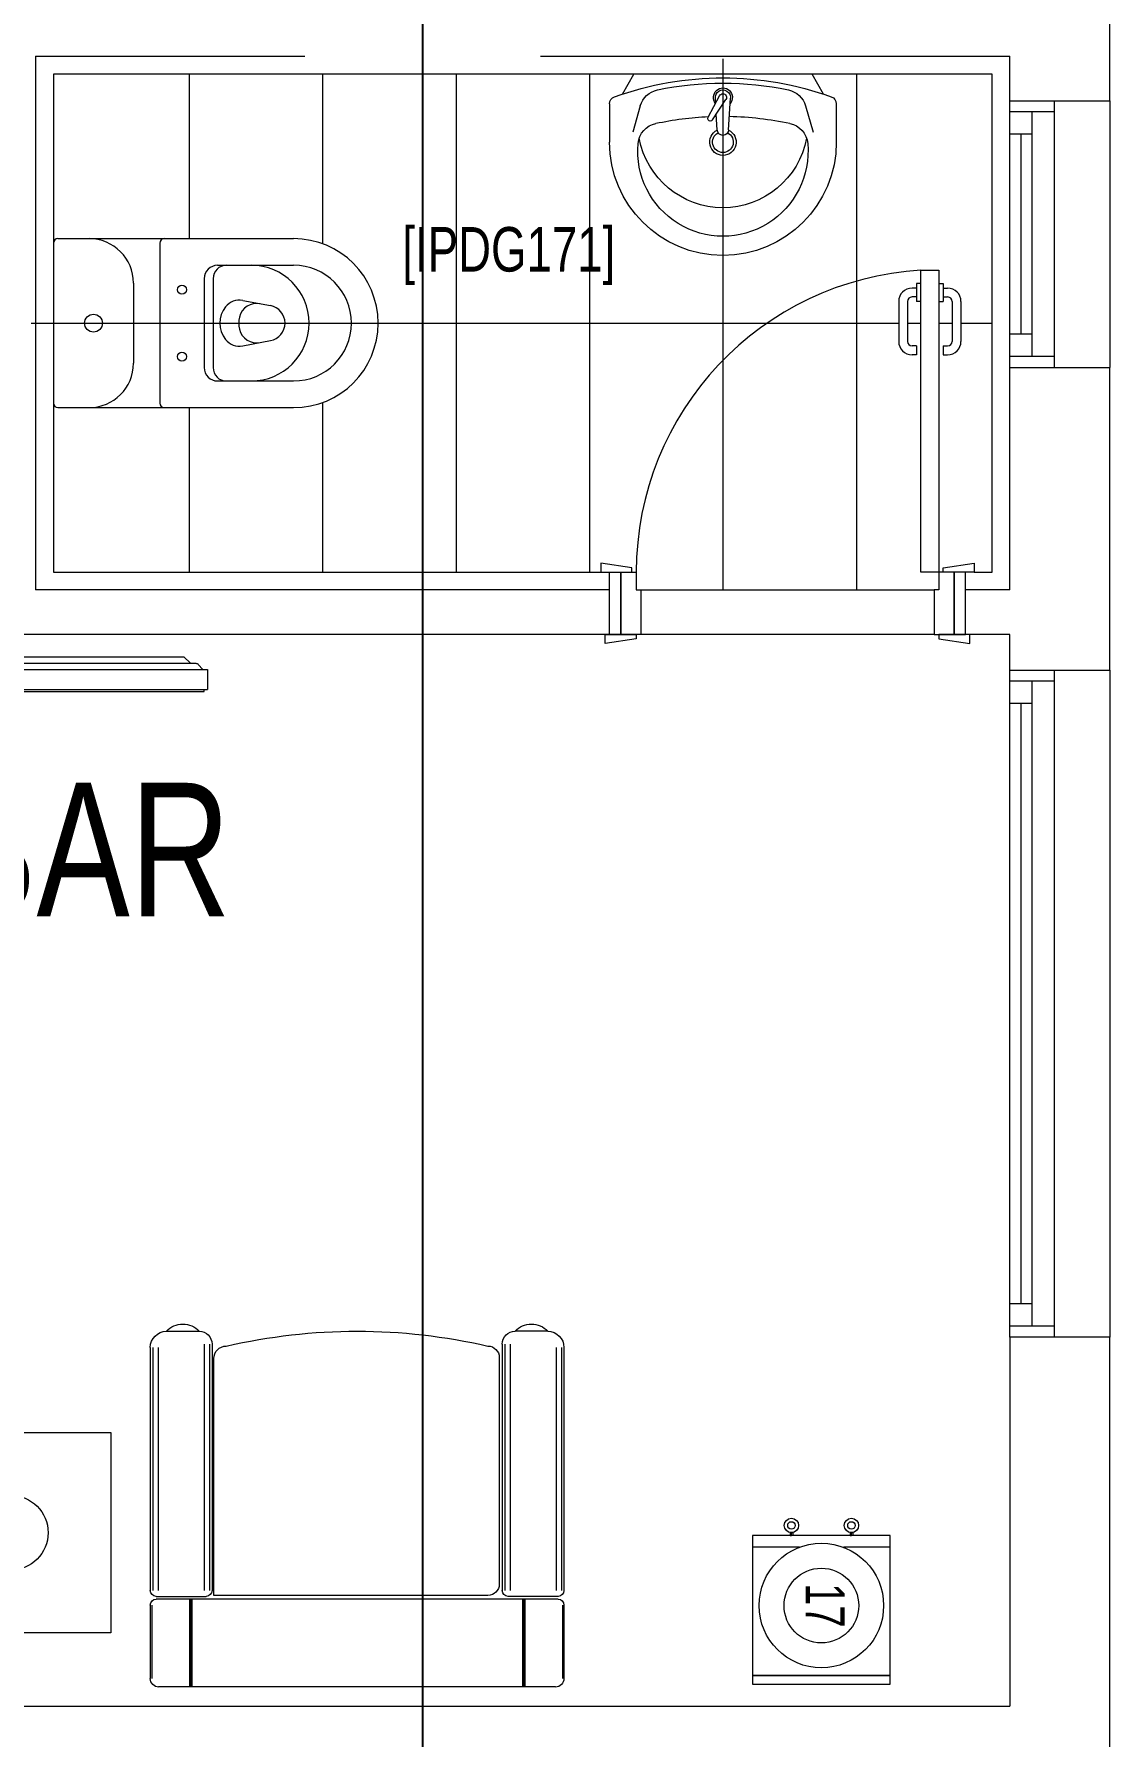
# Model space of a CAD drawing. Header units: metres. Extents: x -18745 to 220762, y -1579758 to -1356048.
# Drawn here: x 172839 to 175258, y -1430482 to -1426653 of the extents above; entities that cross this region are included whole.
import ezdxf
from ezdxf import colors
from ezdxf.entities.mleader import LeaderData, LeaderLine
from ezdxf.math import Vec2, Vec3

# ---------------------------------------------------------------- set-up
doc = ezdxf.new("R2010")
doc.units = ezdxf.units.M
doc.linetypes.add('DASHED2', pattern=[0.375, 0.25, -0.125])
doc.layers.get('0').update_dxf_attribs({"lineweight": 0})
for name, color, linetype, lineweight in [('A-100 - Copy$0$72_EGR_BASE_TEXT', 8, 'Continuous', 0), ('A-100 - Copy$0$Aluminum', 8, 'Continuous', 0), ('A-100 - Copy$0$car', 8, 'Continuous', 0), ('A-100 - Copy$0$Medical Equipment and Furniture', 8, 'Continuous', 0), ('A-100 - Copy$0$Medical Equipment and Furniture1', 8, 'Continuous', 5), ('A-100 - Copy$0$Proj', 8, 'Continuous', 0), ('A-100 - Copy$0$SANIT', 8, 'Continuous', 0), ('A-100 - Copy$0$Tiles', 8, 'Continuous', 0), ('A-100 - Copy$0$Walls', 8, 'Continuous', 0), ('A-100 - Copy$0$Wooden Joinery', 8, 'Continuous', 0), ('E-GRND', 94, 'DASHED2', 40)]:
    doc.layers.add(name, color=color, linetype=linetype, lineweight=lineweight)
doc.layers.add('A-100 - Copy$0$axes', color=8, linetype='Continuous')
doc.styles.add('A-100 - Copy$0$X3G_ENTITY_257CFD', font='swisscl.ttf', dxfattribs={"height": 200})
doc.styles.add('A-100 - Copy$0$X3G_ENTITY_2587EA', font='swisscl.ttf', dxfattribs={"height": 200})
doc.styles.add('ROMANS', font='romans.shx', dxfattribs={"width": 0.85})

# ---------------------------------------------------------------- blocks, each defined once
blk = doc.blocks.new('A-100 - Copy$0$DM15862C-P')
for p, q in [((-0.3835, 0), (-0.3983, -0.0149)), ((0.3835, 0), (-0.3835, 0)), ((0.3835, 0), (0.3983, -0.0149)), ((-0.4367, -0.0287), (-0.4367, -0.0734)), ((0.4365, -0.0287), (-0.4367, -0.0287)), ((-0.4157, -0.0175), (-0.4256, -0.0287)), ((0.41, -0.0149), (-0.4099, -0.0149)), ((0.4157, -0.0175), (0.4254, -0.0287)), ((0.4365, -0.0287), (0.4365, -0.0734)), ((0.4365, -0.0734), (-0.4367, -0.0734)), ((-0.4291, -0.078), (-0.4291, -0.0734)), ((0.429, -0.078), (0.429, -0.0734)), ((0.429, -0.078), (-0.4291, -0.078))]:
    blk.add_line(p, q)
for points in [[(-0.4099, -0.0149), (-0.4121, -0.0149), (-0.4141, -0.0158), (-0.4157, -0.0175)], [(0.4157, -0.0175), (0.4141, -0.0158), (0.4121, -0.0149), (0.41, -0.0149)]]:
    blk.add_open_spline(points, degree=3)
blk = doc.blocks.new('A-100 - Copy$0$WATER DISPENSER1')
at = {"layer": 'A-100 - Copy$0$Medical Equipment and Furniture1'}
for p, q in [((39.296, -0.3448), (39.1904, -0.3448)), ((39.5004, -0.3448), (39.3949, -0.3448))]:
    blk.add_line(p, q, dxfattribs=at)
blk.add_lwpolyline([(39.5004, -0.6333), (39.5004, -0.3183), (39.1904, -0.3183), (39.1904, -0.6333), (39.5004, -0.6333)], dxfattribs=at)
for points in [[(39.2749, -0.3183), (39.278, -0.3183), (39.278, -0.3118), (39.2749, -0.3118)], [(39.281, -0.3183), (39.278, -0.3183), (39.278, -0.3118), (39.281, -0.3118)], [(39.4098, -0.3183), (39.4129, -0.3183), (39.4129, -0.3118), (39.4098, -0.3118)], [(39.416, -0.3183), (39.4129, -0.3183), (39.4129, -0.3118), (39.416, -0.3118)], [(39.5004, -0.6333), (39.1904, -0.6333), (39.1904, -0.6529), (39.5004, -0.6529)]]:
    blk.add_lwpolyline(points, close=True, dxfattribs=at)
for centre, radius in [((39.278, -0.2956), 0.0161), ((39.278, -0.2956), 0.00834), ((39.4129, -0.2956), 0.0161), ((39.4129, -0.2956), 0.00834), ((39.3454, -0.4758), 0.14), ((39.3454, -0.4758), 0.084)]:
    blk.add_circle(centre, radius, dxfattribs=at)
blk = doc.blocks.new('A-100 - Copy$0$single seat')
at = {"layer": 'A-100 - Copy$0$Medical Equipment and Furniture1'}
for p, q in [((-972742.2, -381703.1), (-972742.2, -382595.5)), ((-972558.1, -381684), (-972723.2, -381684)), ((-972558.1, -381687.4), (-972723.2, -381687.4)), ((-972544.8, -381697.3), (-972544.8, -382601.1)), ((-972538.5, -381697.3), (-972538.5, -381809.5)), ((-971978.9, -381684), (-972525.2, -381684)), ((-971978.9, -381689.9), (-972525.2, -381689.9)), ((-971978.9, -381701.7), (-972525.2, -381701.7)), ((-971942.2, -381720.6), (-971942.2, -381794)), ((-972544.8, -381772.1), (-972742.2, -381772.1)), ((-972544.8, -381774.6), (-972742.2, -381774.6)), ((-972544.8, -381777.1), (-972742.2, -381777.1)), ((-971971, -381805.1), (-972525.2, -381805.1)), ((-971971, -381816.9), (-972525.2, -381816.9)), ((-972536.4, -381854.9), (-972536.4, -382471.4)), ((-971971, -381822.8), (-972525.2, -381822.8)), ((-972001, -381829.5), (-972511, -381829.5)), ((-972536.4, -382471.4), (-972003.7, -382471.4)), ((-972538.5, -382600.9), (-972538.5, -382488.7)), ((-971971, -382475.4), (-972525.2, -382475.4)), ((-971971, -382481.3), (-972525.2, -382481.3)), ((-971971, -382493.1), (-972525.2, -382493.1)), ((-971942.2, -382577.6), (-971942.2, -382504.2)), ((-972544.8, -382521), (-972742.2, -382521)), ((-972544.8, -382523.6), (-972742.2, -382523.6)), ((-972544.8, -382526.1), (-972742.2, -382526.1)), ((-972558.1, -382610.8), (-972723.2, -382610.8)), ((-972558.1, -382614.2), (-972723.2, -382614.2)), ((-971978.9, -382596.4), (-972525.2, -382596.4)), ((-971978.9, -382608.3), (-972525.2, -382608.3)), ((-971978.9, -382614.2), (-972525.2, -382614.2))]:
    blk.add_line(p, q, dxfattribs=at)
for centre, radius, start, end in [((-972723.2, -381703.1), 19.1, 90, 180), ((-972558.1, -381697.3), 13.3, 0, 90), ((-972525.2, -381697.3), 13.3, 90, 180), ((-971978.9, -381720.6), 36.6, 0, 90), ((-971976, -381757.3), 49.9, 312.6462, 47.3538), ((-972525.2, -381809.5), 13.3, 180, 270), ((-971971, -381794), 28.8, 270, 0), ((-972511, -381854.9), 25.3, 90, 180), ((-972001, -381854.9), 25.3, 0, 90), ((-973252.2, -382149.1), 1310, 347.0217, 12.9783), ((-972003.7, -382443.3), 28.1, 270, 0), ((-972525.2, -382488.7), 13.3, 90, 180), ((-971971, -382504.2), 28.8, 0, 90), ((-971976, -382540.9), 49.9, 312.6462, 47.3538), ((-971978.9, -382577.6), 36.6, 270, 0), ((-972723.2, -382595.1), 19.1, 180, 270), ((-972558.1, -382600.9), 13.3, 270, 0), ((-972525.2, -382600.9), 13.3, 180, 270)]:
    blk.add_arc(centre, radius, start, end, dxfattribs=at)
blk = doc.blocks.new('A-100 - Copy$0$WC manta')
at = {"layer": 'A-100 - Copy$0$SANIT'}
for p, q in [((-0.13, 0.18), (-0.13, -0.18)), ((-0.12, 0.19), (0.41, 0.19)), ((0.109, 0.18), (0.109, -0.18)), ((0.239, 0.13), (0.41, 0.13)), ((0.05, 0.09), (0.05, -0.09)), ((0.209, 0.1), (0.209, -0.1)), ((0.229, 0.1), (0.229, -0.1)), ((0.2955, 0.051), (0.3581, 0.0393)), ((-0.18, 0), (0.65, 0)), ((0.2955, -0.051), (0.3581, -0.0393)), ((0.239, -0.13), (0.41, -0.13)), ((-0.12, -0.19), (0.41, -0.19))]:
    blk.add_line(p, q, dxfattribs=at)
for centre, radius in [((0.159, 0.0752), 0.01), ((-0.04, 0), 0.02), ((0.159, -0.0753), 0.01)]:
    blk.add_circle(centre, radius, dxfattribs=at)
for centre, radius, start, end in [((-0.12, 0.18), 0.01, 90, 180), ((-0.05, 0.09), 0.1, 0, 90), ((0.119, 0.18), 0.01, 90, 180), ((0.41, 0), 0.19, 270, 90), ((0.239, 0.1), 0.03, 90, 180), ((0.259, 0.1), 0.03, 90, 180), ((0.3147, 0), 0.13, 270, 90), ((0.41, 0), 0.13, 270, 90), ((0.2882, 0.0117), 0.04, 79.4289, 141.525), ((0.3271, 0.0044), 0.04, 79.4289, 166.4176), ((0.3507, 0), 0.04, 280.5711, 79.4289), ((0.3029, 0), 0.0588, 141.525, 218.475), ((0.3454, 0), 0.0588, 166.4176, 193.5824), ((0.2882, -0.0117), 0.04, 218.475, 280.5711), ((0.3271, -0.0044), 0.04, 193.5824, 280.5711), ((-0.05, -0.09), 0.1, 270, 0), ((0.239, -0.1), 0.03, 180, 270), ((0.259, -0.1), 0.03, 180, 270), ((-0.12, -0.18), 0.01, 180, 270), ((0.119, -0.18), 0.01, 180, 270)]:
    blk.add_arc(centre, radius, start, end, dxfattribs=at)
blk = doc.blocks.new('A-100 - Copy$0$lav-manta 60')
at = {"layer": 'A-100 - Copy$0$SANIT'}
for p, q in [((-0.2658, -0.0529), (-0.2358, 0)), ((-0.2358, 0), (0.2358, 0)), ((0, 0.04), (0, -0.56)), ((0.2658, -0.0529), (0.2358, 0)), ((-0.3, -0.0789), (-0.3, -0.18)), ((-0.2185, -0.0841), (-0.2383, -0.1537)), ((-0.015, -0.1473), (-0.0199, -0.064)), ((0.0274, -0.121), (-0.0078, -0.0673)), ((0.0389, -0.1142), (0.0087, -0.0575)), ((0.0191, -0.077), (0.0199, -0.064)), ((0.2185, -0.0841), (0.2383, -0.1537)), ((0.3, -0.0789), (0.3, -0.18)), ((0.015, -0.1473), (0.0174, -0.1057))]:
    blk.add_line(p, q, dxfattribs=at)
for centre, radius, start, end in [((0, -0.8557), 0.8457, 70.1771, 109.8229), ((-0.1608, -0.1006), 0.06, 101.8086, 164.0794), ((0, -0.8696), 0.8457, 78.1914, 101.8086), ((0, -0.0617), 0.025, 320.7474, 220.368), ((0, -0.0617), 0.02, 353.2671, 186.682), ((0.1608, -0.1006), 0.06, 15.9206, 78.1914), ((-0.28, -0.0789), 0.02, 109.8229, 180), ((0, -0.0617), 0.00966, 25.4127, 215.9577), ((0.28, -0.0789), 0.02, 0, 70.1771), ((-0.1645, -0.189), 0.06, 102.0883, 174.8142), ((0, -0.9572), 0.8457, 91.1572, 102.0883), ((0, -0.9572), 0.8457, 88.5486, 88.844), ((0.0332, -0.1176), 0.00666, 210.6852, 30.6852), ((0, -0.9572), 0.8457, 77.9117, 87.4274), ((0.1645, -0.189), 0.06, 5.1858, 77.9117), ((0, -0.18), 0.3, 180, 0), ((0, -0.1282), 0.2252, 190.6097, 349.3903), ((0, -0.18), 0.035, 115.3106, 64.6894), ((0, -0.18), 0.0275, 117.1496, 62.8504), ((0, -0.1473), 0.015, 180, 0), ((0, -0.2039), 0.2252, 174.8142, 5.1858)]:
    blk.add_arc(centre, radius, start, end, dxfattribs=at)
blk = doc.blocks.new('A-100 - Copy')
at = {"layer": 'A-100 - Copy$0$Aluminum'}
for p, q in [((175033.3, -1427402.7, 0), (175033.3, -1426802.7, 0)), ((175133.3, -1427402.7, 0), (175133.3, -1426802.7, 0)), ((175133.3, -1426827.7, 0), (175033.3, -1426827.7, 0)), ((175083.3, -1427377.7, 0), (175083.3, -1426827.7, 0)), ((175083.3, -1426877.7, 0), (175033.3, -1426877.7, 0)), ((175058.3, -1426877.7, 0), (175058.3, -1427327.7, 0)), ((175083.3, -1427327.7, 0), (175033.3, -1427327.7, 0)), ((175133.3, -1427377.7, 0), (175033.3, -1427377.7, 0)), ((175033.3, -1429582.7, 0), (175033.3, -1428082.7, 0)), ((175133.3, -1428107.7, 0), (175033.3, -1428107.7, 0)), ((175083.3, -1429557.7, 0), (175083.3, -1428107.7, 0)), ((175133.3, -1429582.7, 0), (175133.3, -1428082.7, 0)), ((175083.3, -1428157.7, 0), (175033.3, -1428157.7, 0)), ((175058.3, -1428157.7, 0), (175058.3, -1429507.7, 0)), ((175083.3, -1429507.7, 0), (175033.3, -1429507.7, 0)), ((175133.3, -1429557.7, 0), (175033.3, -1429557.7, 0))]:
    blk.add_line(p, q, dxfattribs=at)
at = {"layer": 'A-100 - Copy$0$axes'}
blk.add_line((173713.3, -1477303.3, 0), (173713.3, -1391762.7, 0), dxfattribs=at)
at = {"layer": 'A-100 - Copy$0$car'}
for p, q in [((174203.3, -1427902.7, 0), (174863.3, -1427902.7, 0)), ((174863.3, -1428002.7, 0), (174203.3, -1428002.7, 0))]:
    blk.add_line(p, q, dxfattribs=at)
at = {"layer": 'A-100 - Copy$0$Medical Equipment and Furniture', "elevation": 0}
blk.add_lwpolyline([(173011.9, -1430247.4), (172561.9, -1430247.4), (172561.9, -1429797.4), (173011.9, -1429797.4)], close=True, dxfattribs=at)
at = {"layer": 'A-100 - Copy$0$Medical Equipment and Furniture'}
blk.add_circle((172786.9, -1430022.4, 0), 84, dxfattribs=at)
at = {"layer": 'A-100 - Copy$0$Proj'}
for p, q in [((175258.3, -1426802.7, 0), (175258.3, -1427402.7, 0)), ((175258.3, -1428082.7, 0), (175258.3, -1429582.7, 0))]:
    blk.add_line(p, q, dxfattribs=at)
at = {"layer": 'A-100 - Copy$0$Tiles'}
for p, q in [((173188.1, -1426742.7, 0), (173188.1, -1427112.7, 0)), ((173488.1, -1426742.7, 0), (173488.1, -1427124.2, 0)), ((173788.1, -1426742.7, 0), (173788.1, -1427862.7, 0)), ((174088.1, -1426742.7, 0), (174088.1, -1427862.7, 0)), ((174688.1, -1426742.7, 0), (174688.1, -1427902.7, 0)), ((174388.1, -1427150.7, 0), (174388.1, -1427902.7, 0)), ((173639.6, -1427302.7, 0), (174783.3, -1427302.7, 0)), ((174803.3, -1427302.7, 0), (174833.3, -1427302.7, 0)), ((174873.3, -1427302.7, 0), (174903.3, -1427302.7, 0)), ((174923.3, -1427302.7, 0), (174993.3, -1427302.7, 0)), ((173188.1, -1427492.7, 0), (173188.1, -1427862.7, 0)), ((173488.1, -1427481.2, 0), (173488.1, -1427862.7, 0))]:
    blk.add_line(p, q, dxfattribs=at)
at = {"layer": 'A-100 - Copy$0$Tiles', "elevation": 0}
blk.add_lwpolyline([(174953.3, -1427862.7), (174993.3, -1427862.7), (174993.3, -1426742.7), (172882.9, -1426742.7), (172882.9, -1427862.7), (174133.3, -1427862.7)], dxfattribs=at)
at = {"layer": 'A-100 - Copy$0$Walls'}
for p, q in [((175258.3, -1426802.7, 0), (175258.3, -1425317.7, 0)), ((172842.9, -1426702.7, 0), (172842.9, -1427902.7, 0)), ((172842.9, -1426702.7, 0), (173448.3, -1426702.7, 0)), ((173978.3, -1426702.7, 0), (175033.3, -1426702.7, 0)), ((175033.3, -1426802.7, 0), (175033.3, -1426702.7, 0)), ((175033.3, -1426802.7, 0), (175258.3, -1426802.7, 0)), ((175033.3, -1427902.7, 0), (175033.3, -1427402.7, 0)), ((175033.3, -1427402.7, 0), (175258.3, -1427402.7, 0)), ((175258.3, -1428082.7, 0), (175258.3, -1427402.7, 0)), ((174133.3, -1427902.7, 0), (172842.9, -1427902.7, 0)), ((174133.3, -1428002.7, 0), (174133.3, -1427902.7, 0)), ((175033.3, -1427902.7, 0), (174933.3, -1427902.7, 0)), ((174933.3, -1428002.7, 0), (174933.3, -1427902.7, 0)), ((174133.3, -1428002.7, 0), (171452.5, -1428002.7, 0)), ((175033.3, -1428002.7, 0), (174933.3, -1428002.7, 0)), ((175033.3, -1428082.7, 0), (175033.3, -1428002.7, 0)), ((175033.3, -1428082.7, 0), (175258.3, -1428082.7, 0)), ((175258.3, -1429582.7, 0), (175033.3, -1429582.7, 0)), ((175033.3, -1429582.7, 0), (175033.3, -1430412.7, 0)), ((175258.3, -1430772.7, 0), (175258.3, -1429582.7, 0)), ((168262.2, -1430412.7, 0), (175033.3, -1430412.7, 0))]:
    blk.add_line(p, q, dxfattribs=at)
at = {"layer": 'A-100 - Copy$0$Wooden Joinery'}
for p, q in [((174833.3, -1427862.7, 0), (174833.3, -1427183.9, 0)), ((174833.3, -1427183.9, 0), (174873.3, -1427183.9, 0)), ((174873.3, -1427183.9, 0), (174873.3, -1427862.7, 0)), ((174823.3, -1427223.9, 0), (174813.3, -1427223.9, 0)), ((174823.3, -1427213.9, 0), (174823.3, -1427253.9, 0)), ((174833.3, -1427213.9, 0), (174823.3, -1427213.9, 0)), ((174873.3, -1427213.9, 0), (174883.3, -1427213.9, 0)), ((174883.3, -1427213.9, 0), (174883.3, -1427253.9, 0)), ((174883.3, -1427223.9, 0), (174893.3, -1427223.9, 0)), ((174783.3, -1427253.9, 0), (174783.3, -1427343.9, 0)), ((174803.3, -1427253.9, 0), (174803.3, -1427343.9, 0)), ((174823.3, -1427243.9, 0), (174813.3, -1427243.9, 0)), ((174833.3, -1427253.9, 0), (174823.3, -1427253.9, 0)), ((174873.3, -1427253.9, 0), (174883.3, -1427253.9, 0)), ((174883.3, -1427243.9, 0), (174893.3, -1427243.9, 0)), ((174903.3, -1427253.9, 0), (174903.3, -1427343.9, 0)), ((174923.3, -1427253.9, 0), (174923.3, -1427343.9, 0)), ((174823.3, -1427353.9, 0), (174813.3, -1427353.9, 0)), ((174823.3, -1427373.9, 0), (174813.3, -1427373.9, 0)), ((174823.3, -1427353.9, 0), (174823.3, -1427373.9, 0)), ((174883.3, -1427353.9, 0), (174893.3, -1427353.9, 0)), ((174883.3, -1427353.9, 0), (174883.3, -1427373.9, 0)), ((174883.3, -1427373.9, 0), (174893.3, -1427373.9, 0)), ((174183.3, -1427852.7, 0), (174113.3, -1427842.7, 0)), ((174113.3, -1427842.7, 0), (174113.3, -1427862.7, 0)), ((174883.3, -1427852.7, 0), (174953.3, -1427842.7, 0)), ((174953.3, -1427842.7, 0), (174953.3, -1427862.7, 0)), ((174113.3, -1427862.7, 0), (174183.3, -1427862.7, 0)), ((174133.3, -1428002.7, 0), (174133.3, -1427862.7, 0)), ((174133.3, -1427862.7, 0), (174158.3, -1427862.7, 0)), ((174158.3, -1427862.7, 0), (174193.3, -1427862.7, 0)), ((174158.3, -1428002.7, 0), (174158.3, -1427862.7, 0)), ((174158.3, -1427862.7, 0), (174158.3, -1428002.7, 0)), ((174183.3, -1427862.7, 0), (174183.3, -1427852.7, 0)), ((174193.3, -1427862.7, 0), (174193.3, -1427902.7, 0)), ((174873.3, -1427862.7, 0), (174833.3, -1427862.7, 0)), ((174908.3, -1427862.7, 0), (174873.3, -1427862.7, 0)), ((174873.3, -1427862.7, 0), (174873.3, -1427902.7, 0)), ((174883.3, -1427862.7, 0), (174883.3, -1427852.7, 0)), ((174953.3, -1427862.7, 0), (174883.3, -1427862.7, 0)), ((174908.3, -1428002.7, 0), (174908.3, -1427862.7, 0)), ((174908.3, -1427862.7, 0), (174908.3, -1428002.7, 0)), ((174933.3, -1427862.7, 0), (174908.3, -1427862.7, 0)), ((174933.3, -1428002.7, 0), (174933.3, -1427862.7, 0)), ((174193.3, -1427902.7, 0), (174203.3, -1427902.7, 0)), ((174203.3, -1427902.7, 0), (174203.3, -1428002.7, 0)), ((174873.3, -1427902.7, 0), (174863.3, -1427902.7, 0)), ((174863.3, -1427902.7, 0), (174863.3, -1428002.7, 0)), ((174123.3, -1428022.7, 0), (174123.3, -1428002.7, 0)), ((174123.3, -1428002.7, 0), (174193.3, -1428002.7, 0)), ((174193.3, -1428012.7, 0), (174123.3, -1428022.7, 0)), ((174158.3, -1428002.7, 0), (174133.3, -1428002.7, 0)), ((174203.3, -1428002.7, 0), (174158.3, -1428002.7, 0)), ((174193.3, -1428002.7, 0), (174193.3, -1428012.7, 0)), ((174863.3, -1428002.7, 0), (174908.3, -1428002.7, 0)), ((174873.3, -1428002.7, 0), (174873.3, -1428012.7, 0)), ((174943.3, -1428002.7, 0), (174873.3, -1428002.7, 0)), ((174873.3, -1428012.7, 0), (174943.3, -1428022.7, 0)), ((174908.3, -1428002.7, 0), (174933.3, -1428002.7, 0)), ((174943.3, -1428022.7, 0), (174943.3, -1428002.7, 0))]:
    blk.add_line(p, q, dxfattribs=at)
for centre, radius, start, end in [((174873.3, -1427862.7, 0), 680, 93.3723, 180), ((174813.3, -1427253.9, 0), 30, 90, 180), ((174893.3, -1427253.9, 0), 30, 0, 90), ((174813.3, -1427253.9, 0), 10, 90, 180), ((174893.3, -1427253.9, 0), 10, 0, 90), ((174813.3, -1427343.9, 0), 30, 180, 270), ((174813.3, -1427343.9, 0), 10, 180, 270), ((174893.3, -1427343.9, 0), 10, 270, 0), ((174893.3, -1427343.9, 0), 30, 270, 0)]:
    blk.add_arc(centre, radius, start, end, dxfattribs=at)
at = {"layer": 'A-100 - Copy$0$Medical Equipment and Furniture', "yscale": 1000, "zscale": 1000}
for name, p, xscale in [('A-100 - Copy$0$DM15862C-P', (172792.9, -1428052.7, 0), -1000), ('A-100 - Copy$0$WATER DISPENSER1', (135264.1, -1429710.4, 0), 1000)]:
    blk.add_blockref(name, p, dxfattribs=dict(at, xscale=xscale))
at = {"layer": 'A-100 - Copy$0$Medical Equipment and Furniture', "xscale": -1, "rotation": 270}
blk.add_blockref('A-100 - Copy$0$single seat', (555714.8, -457627.1, 0), dxfattribs=at)
at = {"layer": 'A-100 - Copy$0$SANIT'}
for name, p, xscale, yscale, zscale in [('A-100 - Copy$0$lav-manta 60', (174388.1, -1426742.7, 0), -850.0000000001897, 850.0000000001897, 850.0000000001897), ('A-100 - Copy$0$WC manta', (173012.9, -1427302.7, 0), 999.9999999999995, 999.9999999999995, 999.9999999999995)]:
    blk.add_blockref(name, p, dxfattribs=dict(at, xscale=xscale, yscale=yscale, zscale=zscale))
at = {"layer": 'A-100 - Copy$0$72_EGR_BASE_TEXT', "insert": (173906.7, -1427086.7, 0), "char_height": 100, "attachment_point": 2, "style": 'A-100 - Copy$0$X3G_ENTITY_2587EA'}
blk.add_mtext('[IPDG171]', dxfattribs=at)
at = {"layer": 'A-100 - Copy$0$Medical Equipment and Furniture', "insert": (174661.8, -1430185.9, 0), "char_height": 87.47, "attachment_point": 2, "rotation": 270, "style": 'A-100 - Copy$0$X3G_ENTITY_257CFD'}
blk.add_mtext('17', dxfattribs=at)

msp = doc.modelspace()

# ---------------------------------------------------------------- leaders
at = {"layer": 'E-GRND', "linetype": 'ByBlock', "ltscale": 400}
ml = msp.add_multileader_mtext('Standard', dxfattribs=at)
ml.set_content('{\\fArial|b0|i0|c0|p34;\\W0.75;\\C256;TELECOM GROUNDING  BUSBAR\\P(TGB1)}', color=140, style='ROMANS')
ml.set_leader_properties(color=181, lineweight=-1)
ml.build(insert=Vec2(0, 0))
ml.multileader.update_dxf_attribs({"dogleg_length": 319.7, "arrow_head_size": 200})
ctx = ml.context
ctx.base_point, ctx.char_height, ctx.arrow_head_size, ctx.landing_gap_size, ctx.plane_origin, ctx.plane_x_axis, ctx.plane_y_axis = Vec3(168052.2, -1428530.6, -4.7), 300, 200, 200, Vec3(163247.8, -1433882, -4.7), Vec3(1, 0.000063), Vec3(-0.000063, 1)
notes = []
notes.append((ctx, [(1, (1, 1, 0), (167610.2, -1428530.6, -4.7), (1, 0.000063), 442, [(0, [(167063.6, -1429260.9, -4.7)], 0, [])])]))
ctx.mtext.insert, ctx.mtext.text_direction, ctx.mtext.rotation, ctx.mtext.width, ctx.mtext.defined_height, ctx.mtext.flow_direction = Vec3(168252.2, -1428336.5, -4.7), Vec3(1, 0.000063), 0.000063, 6361.958, 1062.8, 5
for ctx, leaders in notes:
    for number, flags, end, landing, length, lines in leaders:
        leader = LeaderData()
        leader.index, (leader.has_last_leader_line, leader.has_dogleg_vector, leader.attachment_direction) = number, flags
        leader.last_leader_point, leader.dogleg_vector, leader.dogleg_length = Vec3(end), Vec3(landing), length
        for number, points, colour, breaks in lines:
            line = LeaderLine()
            line.index, line.vertices, line.color, line.breaks = number, Vec3.list(points), colors.encode_raw_color(colour), breaks
            leader.lines.append(line)
        ctx.leaders.append(leader)

# ---------------------------------------------------------------- next in the draw order: block references
msp.add_blockref('A-100 - Copy', (0, 0))

doc.saveas('drawing.dxf')
